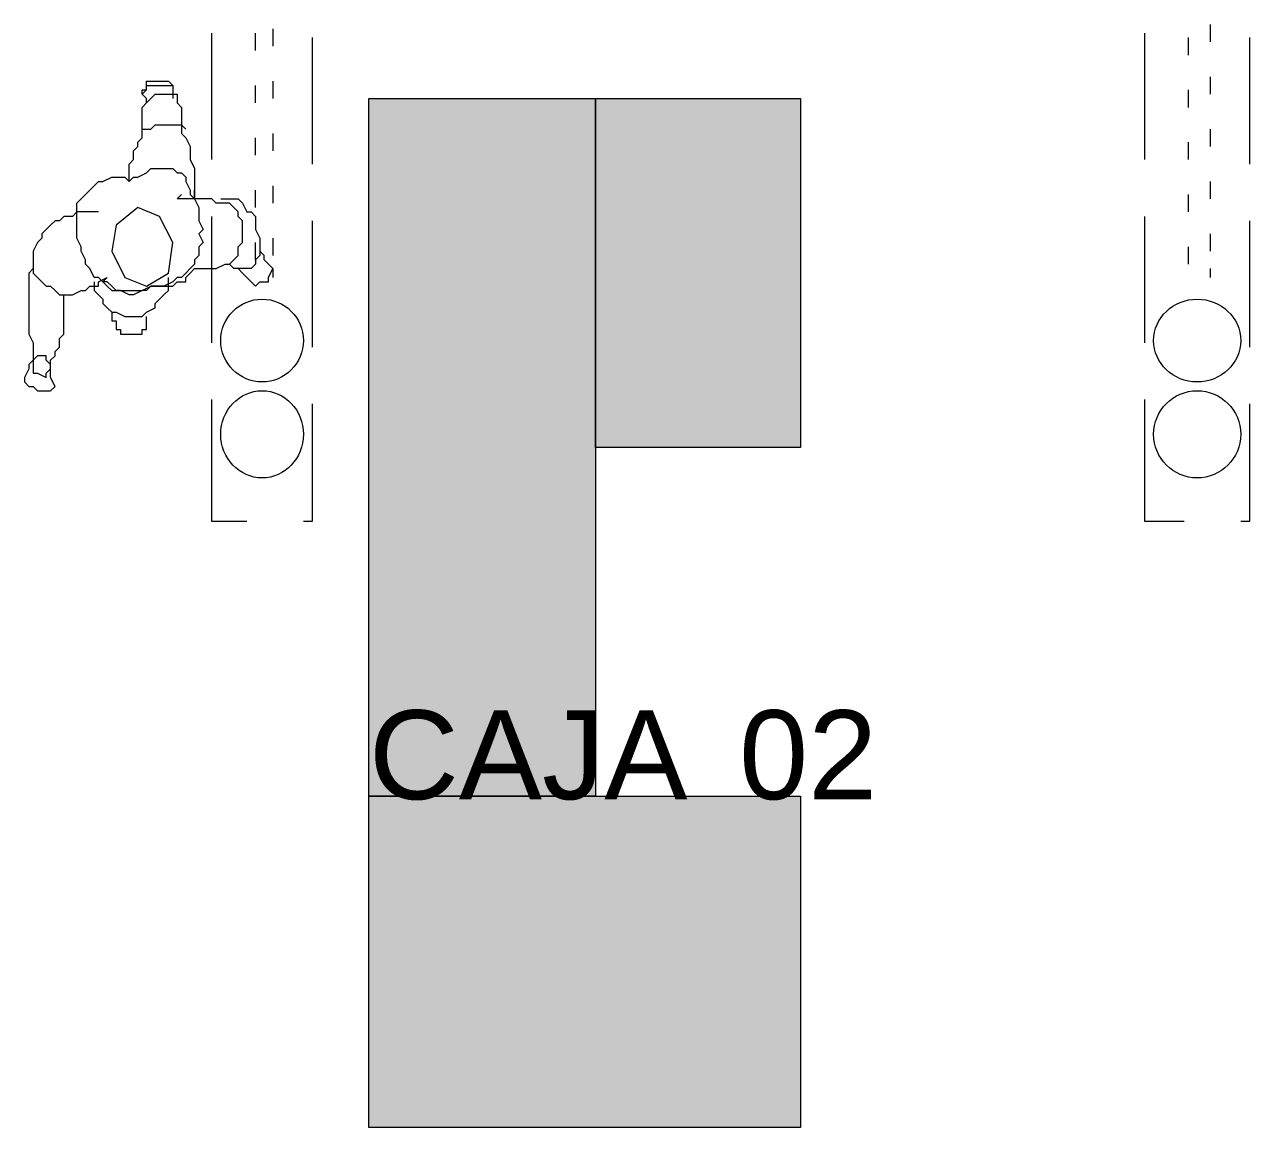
# Model space of a CAD drawing. Header units: millimetres. Extents: x 0.4 to 34.5, y 0.3 to 53.8.
# Drawn here: x 14.8 to 17.774, y 15.161 to 17.839 of the extents above; entities that cross this region are included whole.
import ezdxf

# ---------------------------------------------------------------- set-up
doc = ezdxf.new("R2010")
doc.units = ezdxf.units.MM
doc.header["$MEASUREMENT"] = 0
doc.layers.add('Layer 1', color=7, linetype='Continuous')

msp = doc.modelspace()

# ---------------------------------------------------------------- hatches: boundary and pattern name
at = {"layer": 'Layer 1', "true_color": 0xcccccc}
for points in [[(15.6357, 17.6589), (16.186, 17.6589), (16.186, 15.9655), (15.6357, 15.9655)], [(16.186, 17.6589), (16.6834, 17.6589), (16.6834, 16.8122), (16.186, 16.8122)], [(15.6357, 15.9655), (16.6834, 15.9655), (16.6834, 15.1611), (15.6357, 15.1611)]]:
    msp.add_hatch(color=254, dxfattribs=at).paths.add_polyline_path(points)

# ---------------------------------------------------------------- linework, layer by layer
at = {"layer": 'Layer 1', "color": 252, "lineweight": 5, "true_color": 0x888888}
for points in [[(15.2546, 17.5107), (15.2546, 17.8177)], [(15.3605, 17.7753), (15.3605, 17.8177)], [(15.4028, 17.8283), (15.4028, 17.7859)], [(17.5196, 17.5107), (17.5196, 17.8177)], [(17.6783, 17.8388), (17.6783, 17.7965)], [(15.4981, 17.8071), (15.4981, 17.5001)], [(17.6254, 17.7647), (17.6254, 17.8071)], [(17.7736, 17.8071), (17.7736, 17.5001)], [(15.4028, 17.7013), (15.4028, 17.6589)], [(17.6783, 17.7118), (17.6783, 17.6695)], [(15.3605, 17.6483), (15.3605, 17.6907)], [(17.6254, 17.6377), (17.6254, 17.6801)], [(17.6783, 17.5848), (17.6783, 17.5425)], [(15.3605, 17.5213), (15.3605, 17.5637)], [(15.4028, 17.5742), (15.4028, 17.5319)], [(17.6254, 17.5107), (17.6254, 17.5531)], [(17.6783, 17.4578), (17.6783, 17.4155)], [(15.3605, 17.3943), (15.3605, 17.4367)], [(15.4028, 17.4472), (15.4028, 17.4049)], [(17.6254, 17.3837), (17.6254, 17.4261)], [(15.2546, 17.0662), (15.2546, 17.3731)], [(17.5196, 17.0662), (17.5196, 17.3731)], [(15.4981, 17.3625), (15.4981, 17.0556)], [(17.7736, 17.3625), (17.7736, 17.0556)], [(15.3605, 17.2673), (15.3605, 17.3096)], [(15.4028, 17.3202), (15.4028, 17.2779)], [(17.6783, 17.3308), (17.6783, 17.2885)], [(17.6254, 17.2567), (17.6254, 17.2991)], [(15.4028, 17.2461), (15.4028, 17.225)], [(17.6783, 17.2461), (17.6783, 17.225)], [(15.2546, 16.6323), (15.2546, 16.9286)], [(17.5196, 16.6323), (17.5196, 16.9286)], [(15.4981, 16.918), (15.4981, 16.6323)], [(17.7736, 16.918), (17.7736, 16.6323)], [(15.3393, 16.6323), (15.2546, 16.6323)], [(15.4981, 16.6323), (15.4769, 16.6323)], [(17.6148, 16.6323), (17.5196, 16.6323)], [(17.7736, 16.6323), (17.7524, 16.6323)]]:
    msp.add_lwpolyline(points, dxfattribs=at)
at = {"layer": 'Layer 1', "lineweight": 0}
for points in [[(15.0959, 17.6483), (15.0959, 17.6483), (15.0959, 17.6589), (15.0853, 17.6695), (15.0959, 17.6801), (15.0959, 17.6907), (15.0959, 17.7013), (15.1065, 17.7013), (15.117, 17.7013), (15.1276, 17.7013), (15.1382, 17.7013), (15.1488, 17.7013), (15.1594, 17.6907), (15.1594, 17.6801), (15.1594, 17.6695), (15.1594, 17.6589)], [(15.0853, 17.6695), (15.0853, 17.6801), (15.0959, 17.6801), (15.0959, 17.6907), (15.1065, 17.6907), (15.117, 17.6907), (15.1276, 17.6907), (15.1382, 17.6907), (15.1488, 17.6907), (15.1594, 17.6907), (15.1594, 17.6801), (15.1594, 17.6695), (15.1594, 17.6589)], [(15.0853, 17.5742), (15.0853, 17.5954), (15.0853, 17.6166), (15.0853, 17.6271), (15.0853, 17.6377), (15.0959, 17.6483), (15.1065, 17.6589), (15.117, 17.6695), (15.1382, 17.6695), (15.1488, 17.6695), (15.17, 17.6695), (15.17, 17.6483), (15.1806, 17.6377), (15.1806, 17.6166), (15.1806, 17.5954), (15.1911, 17.5848)], [(15.6357, 17.6589), (16.186, 17.6589), (16.186, 15.9655), (15.6357, 15.9655), (15.6357, 17.6589)], [(16.186, 17.6589), (16.6834, 17.6589), (16.6834, 16.8122), (16.186, 16.8122), (16.186, 17.6589)], [(14.99, 17.2144), (14.9795, 17.225), (14.9689, 17.225), (14.9583, 17.2461), (14.9477, 17.2567), (14.9477, 17.2673), (14.9371, 17.2885), (14.9371, 17.2991), (14.9265, 17.3202), (14.9265, 17.3308), (14.9265, 17.352), (14.9265, 17.3731), (14.9265, 17.3837), (14.9265, 17.4049), (14.9371, 17.4155), (14.9477, 17.4261), (14.9583, 17.4367), (14.9689, 17.4472), (14.9795, 17.4578), (14.99, 17.4578), (15.0112, 17.4684), (15.0218, 17.4684), (15.043, 17.4684), (15.0535, 17.4578), (15.0641, 17.4684), (15.0747, 17.4684), (15.0959, 17.479), (15.1065, 17.4895), (15.1276, 17.4895), (15.1382, 17.4895), (15.1594, 17.4895), (15.17, 17.479), (15.1806, 17.479), (15.1911, 17.4684), (15.1911, 17.4578), (15.2017, 17.4367), (15.2017, 17.4261), (15.2123, 17.4155), (15.2229, 17.3943), (15.2229, 17.3837), (15.2229, 17.3625), (15.2335, 17.3414), (15.2229, 17.3308), (15.2335, 17.3096), (15.2229, 17.2991), (15.2229, 17.2779), (15.2123, 17.2673), (15.2123, 17.2567), (15.2017, 17.2461), (15.1911, 17.2355), (15.1806, 17.225), (15.17, 17.225), (15.1594, 17.2144), (15.1382, 17.2038), (15.1276, 17.2038), (15.1065, 17.2038), (15.0959, 17.1932), (15.0853, 17.1932), (15.0641, 17.1826), (15.0535, 17.1826), (15.0324, 17.1932), (15.0218, 17.1932), (15.0112, 17.2038), (15.0006, 17.2144), (14.99, 17.2144)], [(14.9795, 17.3837), (14.9583, 17.3837), (14.9371, 17.3837), (14.9265, 17.3837), (14.916, 17.3731), (14.8948, 17.3731), (14.8842, 17.3625), (14.8736, 17.3625), (14.863, 17.352), (14.8524, 17.3414), (14.8419, 17.3308), (14.8419, 17.3202), (14.8313, 17.3096), (14.8207, 17.2885), (14.8207, 17.2779), (14.8207, 17.2567), (14.8207, 17.2355), (14.8313, 17.225), (14.8419, 17.2144), (14.8524, 17.2038), (14.863, 17.2038), (14.8736, 17.1932), (14.8842, 17.1826), (14.8948, 17.1826), (14.916, 17.1826), (14.9371, 17.1932), (14.9477, 17.1932), (14.9583, 17.2038), (14.9795, 17.2038), (14.9795, 17.2144), (15.0006, 17.225), (14.99, 17.2144), (15.0006, 17.2038), (15.0112, 17.1932), (15.0218, 17.1932), (15.0324, 17.1932), (15.0535, 17.1932), (15.0747, 17.1932), (15.0853, 17.1932), (15.1065, 17.2038), (15.1276, 17.2038), (15.1382, 17.2038), (15.1594, 17.2038), (15.17, 17.2144), (15.1911, 17.2144), (15.1911, 17.225), (15.2017, 17.2355), (15.2123, 17.2461), (15.2335, 17.2461), (15.2546, 17.2461), (15.2652, 17.2461), (15.2864, 17.2567), (15.297, 17.2567), (15.3076, 17.2673), (15.3181, 17.2779), (15.3181, 17.2991), (15.3287, 17.3096), (15.3287, 17.3202), (15.3287, 17.3414), (15.3287, 17.3625), (15.3181, 17.3731), (15.3181, 17.3837), (15.3076, 17.3943), (15.297, 17.4049), (15.2864, 17.4049), (15.2652, 17.4049), (15.2546, 17.4155), (15.2441, 17.4155), (15.2229, 17.4155), (15.2123, 17.4155), (15.1911, 17.4155), (15.17, 17.4155), (15.1806, 17.4261)], [(15.2758, 17.4155), (15.297, 17.4155), (15.3076, 17.4155), (15.3181, 17.4155), (15.3287, 17.4049), (15.3393, 17.3837), (15.3499, 17.3837), (15.3605, 17.3731), (15.3605, 17.3625), (15.3605, 17.3414), (15.3711, 17.3202), (15.3711, 17.2991), (15.3711, 17.2779), (15.3605, 17.2673), (15.3605, 17.2567), (15.3499, 17.2461), (15.3287, 17.2461), (15.3181, 17.2461), (15.3076, 17.2461), (15.297, 17.2567)], [(15.1594, 17.3096), (15.1276, 17.3731), (15.0747, 17.3943), (15.0218, 17.352), (15.0112, 17.2885), (15.043, 17.225), (15.0959, 17.2038), (15.1488, 17.2355), (15.1594, 17.3096)], [(15.3181, 17.2461), (15.3287, 17.2355), (15.3393, 17.225), (15.3499, 17.2144), (15.3605, 17.2038), (15.3711, 17.2144), (15.3922, 17.2144), (15.3922, 17.225), (15.4028, 17.2461), (15.3922, 17.2567), (15.3816, 17.2673), (15.3816, 17.2779), (15.3711, 17.2885)], [(14.8207, 17.2673), (14.8207, 17.2461), (14.8101, 17.2355), (14.8101, 17.225), (14.8101, 17.2038), (14.8101, 17.1932), (14.8101, 17.1721), (14.8101, 17.1615), (14.8101, 17.1403), (14.8101, 17.1191), (14.8101, 17.098), (14.8101, 17.0874), (14.8207, 17.0662), (14.8207, 17.045), (14.8207, 17.0345), (14.8207, 17.0133), (14.8207, 16.9921), (14.8313, 16.9921), (14.8524, 16.9815), (14.8524, 16.9921), (14.863, 17.0027), (14.863, 17.0239), (14.8736, 17.0345), (14.8736, 17.045), (14.8842, 17.0556), (14.8842, 17.0768), (14.8948, 17.0874), (14.8948, 17.1085), (14.8948, 17.1191), (14.8948, 17.1403), (14.8948, 17.1509), (14.8948, 17.1721), (14.8948, 17.1826)], [(14.9689, 17.2144), (14.9689, 17.1932), (14.9795, 17.1826), (14.99, 17.1721), (14.99, 17.1615), (15.0006, 17.1509), (15.0112, 17.1403), (15.0218, 17.1403), (15.043, 17.1297), (15.0535, 17.1297), (15.0747, 17.1297), (15.0853, 17.1297), (15.0959, 17.1403), (15.117, 17.1509), (15.117, 17.1615), (15.1276, 17.1721), (15.1382, 17.1826), (15.1488, 17.1932), (15.1488, 17.2038), (15.1488, 17.225)], [(15.0112, 17.1403), (15.0112, 17.1403), (15.0112, 17.1297), (15.0112, 17.1191), (15.0218, 17.1191), (15.0218, 17.1085), (15.0218, 17.098), (15.0324, 17.098), (15.0324, 17.0874), (15.043, 17.0874), (15.0535, 17.0874), (15.0641, 17.0874), (15.0747, 17.0874), (15.0853, 17.0874), (15.0853, 17.098), (15.0959, 17.098), (15.0959, 17.1085), (15.0959, 17.1191), (15.0959, 17.1297)], [(14.863, 17.0133), (14.8524, 17.0239), (14.8524, 17.0345), (14.8313, 17.0345), (14.8207, 17.0239), (14.8101, 17.0133), (14.8101, 17.0027), (14.7995, 16.9815), (14.7995, 16.971), (14.8101, 16.9604), (14.8207, 16.9604), (14.8313, 16.9498), (14.8524, 16.9498), (14.863, 16.9498), (14.8736, 16.9604), (14.863, 16.9815), (14.863, 17.0027)], [(15.6357, 15.9655), (16.6834, 15.9655), (16.6834, 15.1611), (15.6357, 15.1611), (15.6357, 15.9655)]]:
    msp.add_lwpolyline(points, dxfattribs=at)
at = {"layer": 'Layer 1', "color": 7, "lineweight": 5, "true_color": 0xffffff}
for points in [[(15.0959, 17.6483), (15.0959, 17.6483), (15.0959, 17.6589), (15.0853, 17.6695), (15.0959, 17.6801), (15.0959, 17.6907), (15.0959, 17.7013), (15.1065, 17.7013), (15.117, 17.7013), (15.1276, 17.7013), (15.1382, 17.7013), (15.1488, 17.7013), (15.1594, 17.6907), (15.1594, 17.6801), (15.1594, 17.6695), (15.1594, 17.6589)], [(15.0853, 17.6695), (15.0853, 17.6801), (15.0959, 17.6801), (15.0959, 17.6907), (15.1065, 17.6907), (15.117, 17.6907), (15.1276, 17.6907), (15.1382, 17.6907), (15.1488, 17.6907), (15.1594, 17.6907), (15.1594, 17.6801), (15.1594, 17.6695), (15.1594, 17.6589)], [(15.0853, 17.5742), (15.0853, 17.5954), (15.0853, 17.6166), (15.0853, 17.6271), (15.0853, 17.6377), (15.0959, 17.6483), (15.1065, 17.6589), (15.117, 17.6695), (15.1382, 17.6695), (15.1488, 17.6695), (15.17, 17.6695), (15.17, 17.6483), (15.1806, 17.6377), (15.1806, 17.6166), (15.1806, 17.5954), (15.1911, 17.5848)], [(14.99, 17.2144), (14.9795, 17.225), (14.9689, 17.225), (14.9583, 17.2461), (14.9477, 17.2567), (14.9477, 17.2673), (14.9371, 17.2885), (14.9371, 17.2991), (14.9265, 17.3202), (14.9265, 17.3308), (14.9265, 17.352), (14.9265, 17.3731), (14.9265, 17.3837), (14.9265, 17.4049), (14.9371, 17.4155), (14.9477, 17.4261), (14.9583, 17.4367), (14.9689, 17.4472), (14.9795, 17.4578), (14.99, 17.4578), (15.0112, 17.4684), (15.0218, 17.4684), (15.043, 17.4684), (15.0535, 17.4578), (15.0641, 17.4684), (15.0747, 17.4684), (15.0959, 17.479), (15.1065, 17.4895), (15.1276, 17.4895), (15.1382, 17.4895), (15.1594, 17.4895), (15.17, 17.479), (15.1806, 17.479), (15.1911, 17.4684), (15.1911, 17.4578), (15.2017, 17.4367), (15.2017, 17.4261), (15.2123, 17.4155), (15.2229, 17.3943), (15.2229, 17.3837), (15.2229, 17.3625), (15.2335, 17.3414), (15.2229, 17.3308), (15.2335, 17.3096), (15.2229, 17.2991), (15.2229, 17.2779), (15.2123, 17.2673), (15.2123, 17.2567), (15.2017, 17.2461), (15.1911, 17.2355), (15.1806, 17.225), (15.17, 17.225), (15.1594, 17.2144), (15.1382, 17.2038), (15.1276, 17.2038), (15.1065, 17.2038), (15.0959, 17.1932), (15.0853, 17.1932), (15.0641, 17.1826), (15.0535, 17.1826), (15.0324, 17.1932), (15.0218, 17.1932), (15.0112, 17.2038), (15.0006, 17.2144), (14.99, 17.2144)], [(14.9795, 17.3837), (14.9583, 17.3837), (14.9371, 17.3837), (14.9265, 17.3837), (14.916, 17.3731), (14.8948, 17.3731), (14.8842, 17.3625), (14.8736, 17.3625), (14.863, 17.352), (14.8524, 17.3414), (14.8419, 17.3308), (14.8419, 17.3202), (14.8313, 17.3096), (14.8207, 17.2885), (14.8207, 17.2779), (14.8207, 17.2567), (14.8207, 17.2355), (14.8313, 17.225), (14.8419, 17.2144), (14.8524, 17.2038), (14.863, 17.2038), (14.8736, 17.1932), (14.8842, 17.1826), (14.8948, 17.1826), (14.916, 17.1826), (14.9371, 17.1932), (14.9477, 17.1932), (14.9583, 17.2038), (14.9795, 17.2038), (14.9795, 17.2144), (15.0006, 17.225), (14.99, 17.2144), (15.0006, 17.2038), (15.0112, 17.1932), (15.0218, 17.1932), (15.0324, 17.1932), (15.0535, 17.1932), (15.0747, 17.1932), (15.0853, 17.1932), (15.1065, 17.2038), (15.1276, 17.2038), (15.1382, 17.2038), (15.1594, 17.2038), (15.17, 17.2144), (15.1911, 17.2144), (15.1911, 17.225), (15.2017, 17.2355), (15.2123, 17.2461), (15.2335, 17.2461), (15.2546, 17.2461), (15.2652, 17.2461), (15.2864, 17.2567), (15.297, 17.2567), (15.3076, 17.2673), (15.3181, 17.2779), (15.3181, 17.2991), (15.3287, 17.3096), (15.3287, 17.3202), (15.3287, 17.3414), (15.3287, 17.3625), (15.3181, 17.3731), (15.3181, 17.3837), (15.3076, 17.3943), (15.297, 17.4049), (15.2864, 17.4049), (15.2652, 17.4049), (15.2546, 17.4155), (15.2441, 17.4155), (15.2229, 17.4155), (15.2123, 17.4155), (15.1911, 17.4155), (15.17, 17.4155), (15.1806, 17.4261)], [(15.2758, 17.4155), (15.297, 17.4155), (15.3076, 17.4155), (15.3181, 17.4155), (15.3287, 17.4049), (15.3393, 17.3837), (15.3499, 17.3837), (15.3605, 17.3731), (15.3605, 17.3625), (15.3605, 17.3414), (15.3711, 17.3202), (15.3711, 17.2991), (15.3711, 17.2779), (15.3605, 17.2673), (15.3605, 17.2567), (15.3499, 17.2461), (15.3287, 17.2461), (15.3181, 17.2461), (15.3076, 17.2461), (15.297, 17.2567)], [(15.1594, 17.3096), (15.1276, 17.3731), (15.0747, 17.3943), (15.0218, 17.352), (15.0112, 17.2885), (15.043, 17.225), (15.0959, 17.2038), (15.1488, 17.2355), (15.1594, 17.3096)], [(15.3181, 17.2461), (15.3287, 17.2355), (15.3393, 17.225), (15.3499, 17.2144), (15.3605, 17.2038), (15.3711, 17.2144), (15.3922, 17.2144), (15.3922, 17.225), (15.4028, 17.2461), (15.3922, 17.2567), (15.3816, 17.2673), (15.3816, 17.2779), (15.3711, 17.2885)], [(14.8207, 17.2673), (14.8207, 17.2461), (14.8101, 17.2355), (14.8101, 17.225), (14.8101, 17.2038), (14.8101, 17.1932), (14.8101, 17.1721), (14.8101, 17.1615), (14.8101, 17.1403), (14.8101, 17.1191), (14.8101, 17.098), (14.8101, 17.0874), (14.8207, 17.0662), (14.8207, 17.045), (14.8207, 17.0345), (14.8207, 17.0133), (14.8207, 16.9921), (14.8313, 16.9921), (14.8524, 16.9815), (14.8524, 16.9921), (14.863, 17.0027), (14.863, 17.0239), (14.8736, 17.0345), (14.8736, 17.045), (14.8842, 17.0556), (14.8842, 17.0768), (14.8948, 17.0874), (14.8948, 17.1085), (14.8948, 17.1191), (14.8948, 17.1403), (14.8948, 17.1509), (14.8948, 17.1721), (14.8948, 17.1826)], [(14.9689, 17.2144), (14.9689, 17.1932), (14.9795, 17.1826), (14.99, 17.1721), (14.99, 17.1615), (15.0006, 17.1509), (15.0112, 17.1403), (15.0218, 17.1403), (15.043, 17.1297), (15.0535, 17.1297), (15.0747, 17.1297), (15.0853, 17.1297), (15.0959, 17.1403), (15.117, 17.1509), (15.117, 17.1615), (15.1276, 17.1721), (15.1382, 17.1826), (15.1488, 17.1932), (15.1488, 17.2038), (15.1488, 17.225)], [(15.0112, 17.1403), (15.0112, 17.1403), (15.0112, 17.1297), (15.0112, 17.1191), (15.0218, 17.1191), (15.0218, 17.1085), (15.0218, 17.098), (15.0324, 17.098), (15.0324, 17.0874), (15.043, 17.0874), (15.0535, 17.0874), (15.0641, 17.0874), (15.0747, 17.0874), (15.0853, 17.0874), (15.0853, 17.098), (15.0959, 17.098), (15.0959, 17.1085), (15.0959, 17.1191), (15.0959, 17.1297)], [(14.863, 17.0133), (14.8524, 17.0239), (14.8524, 17.0345), (14.8313, 17.0345), (14.8207, 17.0239), (14.8101, 17.0133), (14.8101, 17.0027), (14.7995, 16.9815), (14.7995, 16.971), (14.8101, 16.9604), (14.8207, 16.9604), (14.8313, 16.9498), (14.8524, 16.9498), (14.863, 16.9498), (14.8736, 16.9604), (14.863, 16.9815), (14.863, 17.0027)]]:
    msp.add_lwpolyline(points, dxfattribs=at)
at = {"layer": 'Layer 1', "color": 96, "lineweight": 5, "true_color": 0x008000}
for points in [[(15.6357, 17.6589), (16.186, 17.6589), (16.186, 15.9655), (15.6357, 15.9655), (15.6357, 17.6589)], [(16.186, 17.6589), (16.6834, 17.6589), (16.6834, 16.8122), (16.186, 16.8122), (16.186, 17.6589)], [(15.6357, 15.9655), (16.6834, 15.9655), (16.6834, 15.1611), (15.6357, 15.1611), (15.6357, 15.9655)]]:
    msp.add_lwpolyline(points, dxfattribs=at)
at = {"layer": 'Layer 1', "lineweight": 0}
msp.add_open_spline([(15.0535, 17.4578), (15.0535, 17.4578), (15.0535, 17.479), (15.0535, 17.479), (15.0535, 17.479), (15.0535, 17.4895), (15.0535, 17.4895), (15.0535, 17.4895), (15.0535, 17.5001), (15.0535, 17.5001), (15.0535, 17.5001), (15.0641, 17.5107), (15.0641, 17.5107), (15.0641, 17.5107), (15.0641, 17.5319), (15.0641, 17.5319), (15.0641, 17.5319), (15.0747, 17.5425), (15.0747, 17.5425), (15.0747, 17.5425), (15.0747, 17.5531), (15.0747, 17.5531), (15.0747, 17.5531), (15.0853, 17.5637), (15.0853, 17.5637), (15.0853, 17.5637), (15.0853, 17.5848), (15.0853, 17.5848), (15.0853, 17.5848), (15.1065, 17.5848), (15.1065, 17.5848), (15.1065, 17.5848), (15.117, 17.5954), (15.117, 17.5954), (15.117, 17.5954), (15.1382, 17.5954), (15.1382, 17.5954), (15.1382, 17.5954), (15.1488, 17.5954), (15.1488, 17.5954), (15.1488, 17.5954), (15.17, 17.5954), (15.17, 17.5954), (15.17, 17.5954), (15.1806, 17.5954), (15.1806, 17.5954), (15.1806, 17.5954), (15.1806, 17.5742), (15.1806, 17.5742), (15.1806, 17.5742), (15.1911, 17.5637), (15.1911, 17.5637), (15.1911, 17.5637), (15.2017, 17.5425), (15.2017, 17.5425), (15.2017, 17.5425), (15.2017, 17.5213), (15.2017, 17.5213), (15.2017, 17.5213), (15.2017, 17.5107), (15.2017, 17.5107), (15.2017, 17.5107), (15.2123, 17.4895), (15.2123, 17.4895), (15.2123, 17.4895), (15.2123, 17.479), (15.2123, 17.479), (15.2123, 17.479), (15.2123, 17.4578), (15.2123, 17.4578), (15.2123, 17.4578), (15.2123, 17.4367), (15.2123, 17.4367), (15.2123, 17.4367), (15.2123, 17.4155), (15.2123, 17.4155), (15.2123, 17.4155), (15.2123, 17.4367), (15.2123, 17.4367)], degree=3, knots=[0, 0, 0, 0, 1, 1, 1, 2, 2, 2, 3, 3, 3, 4, 4, 4, 5, 5, 5, 6, 6, 6, 7, 7, 7, 8, 8, 8, 9, 9, 9, 10, 10, 10, 11, 11, 11, 12, 12, 12, 13, 13, 13, 14, 14, 14, 15, 15, 15, 16, 16, 16, 17, 17, 17, 18, 18, 18, 19, 19, 19, 20, 20, 20, 21, 21, 21, 22, 22, 22, 23, 23, 23, 24, 24, 24, 25, 25, 25, 26, 26, 26, 26], dxfattribs=at)
at = {"layer": 'Layer 1', "color": 7, "lineweight": 5, "true_color": 0xffffff}
msp.add_open_spline([(15.0535, 17.4578), (15.0535, 17.4578), (15.0535, 17.479), (15.0535, 17.479), (15.0535, 17.479), (15.0535, 17.4895), (15.0535, 17.4895), (15.0535, 17.4895), (15.0535, 17.5001), (15.0535, 17.5001), (15.0535, 17.5001), (15.0641, 17.5107), (15.0641, 17.5107), (15.0641, 17.5107), (15.0641, 17.5319), (15.0641, 17.5319), (15.0641, 17.5319), (15.0747, 17.5425), (15.0747, 17.5425), (15.0747, 17.5425), (15.0747, 17.5531), (15.0747, 17.5531), (15.0747, 17.5531), (15.0853, 17.5637), (15.0853, 17.5637), (15.0853, 17.5637), (15.0853, 17.5848), (15.0853, 17.5848), (15.0853, 17.5848), (15.1065, 17.5848), (15.1065, 17.5848), (15.1065, 17.5848), (15.117, 17.5954), (15.117, 17.5954), (15.117, 17.5954), (15.1382, 17.5954), (15.1382, 17.5954), (15.1382, 17.5954), (15.1488, 17.5954), (15.1488, 17.5954), (15.1488, 17.5954), (15.17, 17.5954), (15.17, 17.5954), (15.17, 17.5954), (15.1806, 17.5954), (15.1806, 17.5954), (15.1806, 17.5954), (15.1806, 17.5742), (15.1806, 17.5742), (15.1806, 17.5742), (15.1911, 17.5637), (15.1911, 17.5637), (15.1911, 17.5637), (15.2017, 17.5425), (15.2017, 17.5425), (15.2017, 17.5425), (15.2017, 17.5213), (15.2017, 17.5213), (15.2017, 17.5213), (15.2017, 17.5107), (15.2017, 17.5107), (15.2017, 17.5107), (15.2123, 17.4895), (15.2123, 17.4895), (15.2123, 17.4895), (15.2123, 17.479), (15.2123, 17.479), (15.2123, 17.479), (15.2123, 17.4578), (15.2123, 17.4578), (15.2123, 17.4578), (15.2123, 17.4367), (15.2123, 17.4367), (15.2123, 17.4367), (15.2123, 17.4155), (15.2123, 17.4155), (15.2123, 17.4155), (15.2123, 17.4367), (15.2123, 17.4367)], degree=3, knots=[0, 0, 0, 0, 1, 1, 1, 2, 2, 2, 3, 3, 3, 4, 4, 4, 5, 5, 5, 6, 6, 6, 7, 7, 7, 8, 8, 8, 9, 9, 9, 10, 10, 10, 11, 11, 11, 12, 12, 12, 13, 13, 13, 14, 14, 14, 15, 15, 15, 16, 16, 16, 17, 17, 17, 18, 18, 18, 19, 19, 19, 20, 20, 20, 21, 21, 21, 22, 22, 22, 23, 23, 23, 24, 24, 24, 25, 25, 25, 26, 26, 26, 26], dxfattribs=at)
at = {"layer": 'Layer 1', "color": 252, "lineweight": 5, "true_color": 0x888888}
for points in [[(15.4769, 17.0715), (15.4769, 17.1266), (15.4315, 17.1721), (15.3764, 17.1721), (15.3212, 17.1721), (15.2758, 17.1266), (15.2758, 17.0715), (15.2758, 17.0163), (15.3212, 16.971), (15.3764, 16.971), (15.4315, 16.971), (15.4769, 17.0163), (15.4769, 17.0715)], [(17.7524, 17.0715), (17.7524, 17.1266), (17.7047, 17.1721), (17.6466, 17.1721), (17.5885, 17.1721), (17.5407, 17.1266), (17.5407, 17.0715), (17.5407, 17.0163), (17.5885, 16.971), (17.6466, 16.971), (17.7047, 16.971), (17.7524, 17.0163), (17.7524, 17.0715)], [(15.4769, 16.844), (15.4769, 16.902), (15.4315, 16.9498), (15.3764, 16.9498), (15.3212, 16.9498), (15.2758, 16.902), (15.2758, 16.844), (15.2758, 16.7859), (15.3212, 16.7381), (15.3764, 16.7381), (15.4315, 16.7381), (15.4769, 16.7859), (15.4769, 16.844)], [(17.7524, 16.844), (17.7524, 16.902), (17.7047, 16.9498), (17.6466, 16.9498), (17.5885, 16.9498), (17.5407, 16.902), (17.5407, 16.844), (17.5407, 16.7859), (17.5885, 16.7381), (17.6466, 16.7381), (17.7047, 16.7381), (17.7524, 16.7859), (17.7524, 16.844)]]:
    msp.add_open_spline(points, degree=3, knots=[0, 0, 0, 0, 1, 1, 1, 2, 2, 2, 3, 3, 3, 4, 4, 4, 4], dxfattribs=at)

# ---------------------------------------------------------------- texts
at = {"layer": 'Layer 1', "color": 7, "true_color": 0xffffff, "char_height": 0.215907, "attachment_point": 7}
for s, insert in [('\\fArial|b0|i0|c0|p34;\\W1.00339;CAJA', (15.6356, 15.955)), ('\\fArial|b0|i0|c0|p34;\\W1; 02', (16.4506, 15.955))]:
    msp.add_mtext(s, dxfattribs=dict(at, insert=insert))

doc.saveas('drawing.dxf')
